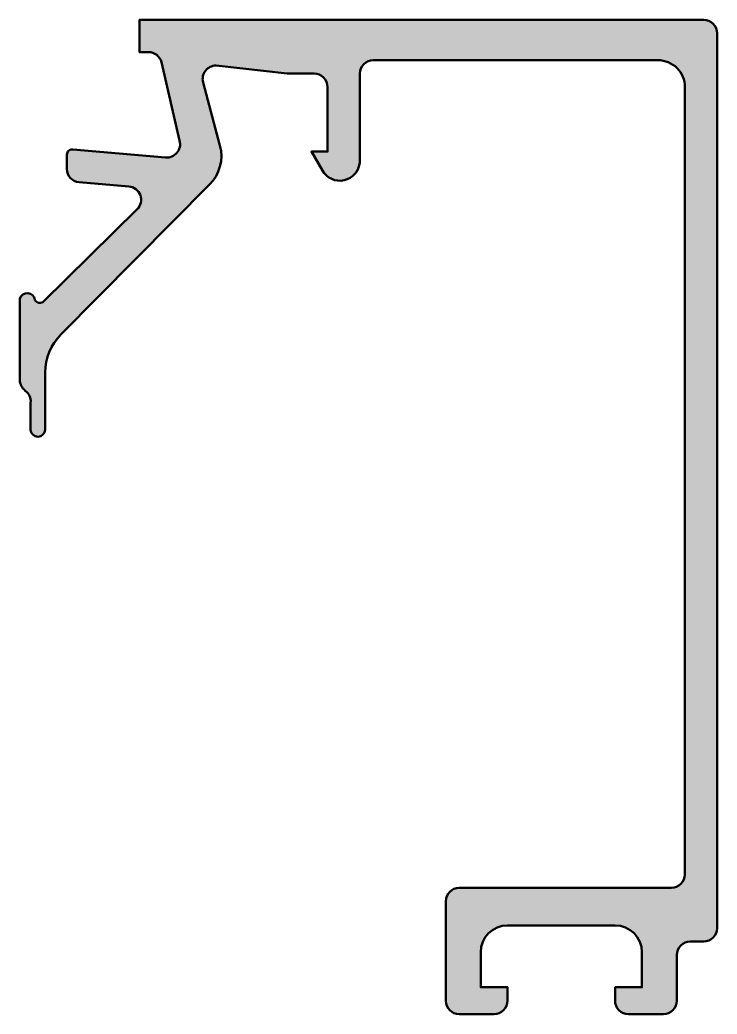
# Model space of a CAD drawing. Extents: x -4 to 22, y -37 to 0.
import ezdxf

# ---------------------------------------------------------------- set-up
doc = ezdxf.new("R2010")
doc.units = 0
doc.layers.add('0S-Alu contour', color=7, linetype='Continuous', lineweight=50)
doc.layers.add('0S-Alu hatch', color=252, linetype='Continuous', lineweight=25)

# ---------------------------------------------------------------- blocks, each defined once
blk = doc.blocks.new('188600__B3C12666_1C09_4A02_85B1_8BEAB179A491_')
at = {"layer": '0S-Alu hatch'}
h = blk.add_hatch(color=256, dxfattribs=at)
edge = h.paths.add_edge_path()
edge.add_line((2.86865234375, -2.329406738281249), (3.498001098632813, -4.678985595703125))
edge.add_ellipse((2.046545649105418, -5.066779044348754), major_axis=(-1.502367025987738, 0), ratio=1, start_angle=135.0604944768675, end_angle=194.95863636598, ccw=False)
edge.add_line((3.110000610351562, -6.12799072265625), (-2.423030853271481, -11.71110916137695))
edge.add_arc((-1.006400665247004, -13.12663506893189), 2.002636932791743, 135.0223400847132, 179.9563854333871)
edge.add_line((-3.009037017822264, -13.12511062622051), (-3.009029388427734, -15.24996948242187))
edge.add_ellipse((-3.279513359069824, -15.24153434577916), major_axis=(-0.2706154650135358, 0), ratio=1, start_angle=1.7862099046665776, end_angle=178.2137900953335, ccw=False)
edge.add_line((-3.549997329711914, -15.24996948242187), (-3.549997329711914, -14.24612426757812))
edge.add_arc((-4.052680887786316, -14.20237552305608), 0.5045837018826456, 355.0260589006468, 413.1349635890002)
edge.add_ellipse((-3.449998855590837, -13.39865742436915), major_axis=(-0.4999999999999839, 0), ratio=1, start_angle=0, end_angle=53.13496358899931, ccw=False)
edge.add_line((-3.94999885559082, -13.39865742436915), (-3.949998855590821, -10.37092971801758))
edge.add_ellipse((-3.675735514404547, -10.46311090666816), major_axis=(-0.2893402009049084, 0), ratio=1, start_angle=189.5391266810386, end_angle=341.42226309457874, ccw=False)
edge.add_arc((-3.208469390869141, -10.3320902506966), 0.1999952638433116, 204.5422569270175, 302.727950778641)
edge.add_line((-3.100341796874998, -10.50033569335937), (0.416378021240234, -7.048858642578125))
edge.add_arc((0.064299287268253, -6.694553735843005), 0.4994911429163637, 314.8194325658599, 445.1672114210394)
edge.add_line((0.1063804626464849, -6.19683837890625), (-1.744003295898437, -6.044994354248047))
edge.add_ellipse((-1.700283569074172, -5.547197124063374), major_axis=(-0.4997134147620225, 0), ratio=1, start_angle=-0.021625470466688057, end_angle=84.9807980324286, ccw=False)
edge.add_line((-2.199996948242188, -5.547008514404372), (-2.199996948242187, -5.018009185791018))
edge.add_ellipse((-2.000097428706191, -5.018171276399618), major_axis=(-0.1998995852524146, 0), ratio=1, start_angle=265.0939840694186, end_angle=359.9535411302769, ccw=False)
edge.add_line((-1.983001708984374, -4.81900405883789), (1.46900177001953, -5.121006011962891))
edge.add_arc((1.511470930152409, -4.622288750513991), 0.5005222636701423, 265.1326183439087, 374.971474671667)
edge.add_line((1.995002746582031, -4.492984771728516), (1.319000244140625, -1.571014404296875))
edge.add_arc((0.8373748736087133, -1.698129857810158), 0.4981177933600537, 14.78493588817723, 90.04335135354437)
edge.add_line((0.8369979858398439, -1.20001220703125), (0.5, -1.20001220703125))
edge.add_line((0.5, -1.20001220703125), (0.5, 0))
edge.add_line((0.5, 0), (21.49999999999999, 1e-16))
edge.add_ellipse((21.50023930414311, -0.4997606958568865), major_axis=(-0.4997607531507776, 0), ratio=1, start_angle=179.9725646364607, end_angle=270.02743536353825, ccw=False)
edge.add_line((22, -0.5000000000000194), (22.00003051757812, -33.79998779296875))
edge.add_ellipse((21.50027535573904, -33.80023263112967), major_axis=(-0.4997552218141799, 0), ratio=1, start_angle=89.9719298703991, end_angle=180.0280701296023, ccw=False)
edge.add_line((21.50003051757813, -34.29998779296876), (21, -34.29998779296875))
edge.add_arc((20.99975896863924, -34.79974676160799), 0.4997590267633675, 89.9723665216679, 180.0276334783323)
edge.add_line((20.5, -34.79998779296876), (20.50003051757812, -36.5))
edge.add_ellipse((20.00027535573902, -36.5002448381609), major_axis=(-0.4997552218141941, 0), ratio=1, start_angle=89.9719298704008, end_angle=180.0280701295893, ccw=False)
edge.add_line((20.00003051757813, -37), (18.70001220703125, -37))
edge.add_ellipse((18.70000188692069, -36.50001032011056), major_axis=(-0.4999896799959453, 0), ratio=1, start_angle=-0.001182622279827683, end_angle=90.00118262196759, ccw=False)
edge.add_line((18.20001220703125, -36.49999999999997), (18.20001220703125, -36))
edge.add_line((18.20001220703125, -36), (19.20001220703125, -36))
edge.add_line((19.20001220703125, -36), (19.20001220703125, -34.69998168945313))
edge.add_arc((18.19996682117773, -34.70002707530664), 1.000045386883398, 0.0026002997815099, 89.99739970016262)
edge.add_line((18.20001220703125, -33.69998168945314), (14.20001220703125, -33.69998168945313))
edge.add_arc((14.20005759288476, -34.70002707530664), 1.000045386883394, 90.00260029983706, 179.9973997002185)
edge.add_line((13.20001220703125, -34.6999816894541), (13.20001220703125, -36))
edge.add_line((13.20001220703125, -36), (14.20001220703125, -36))
edge.add_line((14.20001220703125, -36), (14.20001220703125, -36.5))
edge.add_ellipse((13.70002252714181, -36.50001032011056), major_axis=(-0.4999896799959488, 0), ratio=1, start_angle=89.99881737803207, end_angle=180.0011826222799, ccw=False)
edge.add_line((13.70001220703125, -37), (12.39999389648437, -37))
edge.add_ellipse((12.40003589597031, -36.49995800051407), major_axis=(-0.5000420012497458, 0), ratio=1, start_angle=0.004812382311115471, end_angle=89.9951876176749, ccw=False)
edge.add_line((11.89999389648437, -36.49999999999988), (11.89999389648437, -32.79999923706056))
edge.add_ellipse((12.40003589597033, -32.80004123654651), major_axis=(-0.5000420012497653, 0), ratio=1, start_angle=270.0048123823276, end_angle=359.9951876176889, ccw=False)
edge.add_line((12.39999389648438, -32.29999923706055), (20.30002593994141, -32.29999923706055))
edge.add_arc((20.30031033217548, -31.8003065039359), 0.4996928140533129, 269.9673910147199, 360.0352318379515)
edge.add_line((20.80000305175781, -31.79999923706057), (20.80000305175781, -2.5))
edge.add_arc((19.80051816637698, -2.49948488538083), 0.9994850181207334, 359.9704708981047, 450.0295291019026)
edge.add_line((19.80000305175781, -1.5), (9.199996948242188, -1.499999999999998))
edge.add_arc((9.199759202819711, -1.999762254577523), 0.4997623111272956, 89.97274342318954, 180.0272565767994)
edge.add_line((8.699996948242188, -1.999999999999902), (8.699996948242188, -5.305664062499997))
edge.add_ellipse((7.956878696565702, -5.23823459871081), major_axis=(-0.7461712059317306, 0), ratio=1, start_angle=29.862798928428276, end_angle=174.8152630996149, ccw=False)
edge.add_line((7.309783935546875, -5.609771728515624), (6.900001525878905, -4.899993896484375))
edge.add_line((6.900001525878905, -4.899993896484375), (7.499999999999999, -4.899993896484375))
edge.add_line((7.499999999999999, -4.899993896484375), (7.5, -2.5))
edge.add_arc((7.000239304143114, -2.499760695856885), 0.4997607531507762, 359.9725646364607, 450.0274353635372)
edge.add_line((7, -2), (6, -2))
edge.add_line((6, -2), (3.351615905761719, -1.70001220703125))
edge.add_arc((3.351596119917225, -2.199994440166189), 0.4999822335264322, 89.99773262866589, 195.0008748233846)
at = {"layer": '0S-Alu contour', "color": 7}
for points in [[(0.8369979858398439, -1.20001220703125), (0.5, -1.20001220703125), (0.5, 0), (21.49999999999999, 1e-16)], [(22, -0.5000000000000194), (22.00003051757812, -33.79998779296875)], [(1.995002746582031, -4.492984771728516), (1.319000244140625, -1.571014404296875)], [(7, -2), (6, -2), (3.351615905761719, -1.70001220703125)], [(19.80000305175781, -1.5), (9.199996948242188, -1.499999999999998)], [(8.699996948242188, -1.999999999999902), (8.699996948242188, -5.305664062499997)], [(2.86865234375, -2.329406738281249), (3.498001098632813, -4.678985595703125)], [(7.309783935546875, -5.609771728515624), (6.900001525878905, -4.899993896484375), (7.499999999999999, -4.899993896484375), (7.5, -2.5)], [(20.80000305175781, -31.79999923706057), (20.80000305175781, -2.499999999999999)], [(-2.199996948242188, -5.547008514404372), (-2.199996948242187, -5.018009185791018)], [(-1.983001708984374, -4.81900405883789), (1.46900177001953, -5.121006011962891)], [(3.110000610351562, -6.12799072265625), (-2.423030853271481, -11.71110916137695)], [(0.1063804626464849, -6.19683837890625), (-1.744003295898437, -6.044994354248047)], [(-3.100341796874998, -10.50033569335937), (0.4163780212402341, -7.048858642578125)], [(-3.94999885559082, -13.39865742436915), (-3.949998855590821, -10.37092971801758)], [(-3.009037017822264, -13.12511062622051), (-3.009029388427734, -15.24996948242187)], [(-3.549997329711914, -15.24996948242187), (-3.549997329711914, -14.24612426757812)], [(12.39999389648438, -32.29999923706055), (20.30002593994141, -32.29999923706055)], [(11.89999389648437, -36.49999999999988), (11.89999389648437, -32.79999923706056)], [(18.20001220703125, -33.69998168945314), (14.20001220703125, -33.69998168945313)], [(21.50003051757813, -34.29998779296876), (21, -34.29998779296875)], [(13.20001220703125, -34.6999816894541), (13.20001220703125, -36), (14.20001220703125, -36), (14.20001220703125, -36.5)], [(18.20001220703125, -36.49999999999997), (18.20001220703125, -36), (19.20001220703125, -36), (19.20001220703125, -34.69998168945313)], [(20.5, -34.79998779296876), (20.50003051757812, -36.5)], [(13.70001220703125, -37), (12.39999389648437, -37)], [(20.00003051757813, -37), (18.70001220703125, -37)]]:
    blk.add_lwpolyline(points, dxfattribs=at)
at = {"layer": '0S-Alu contour', "color": 7, "extrusion": (0, 0, -1)}
for centre, radius, start, end in [((-21.50023930414311, -0.4997606958568865), 0.4997607531507776, 89.97256463646175, 180.0274353635393), ((-2.046545649105418, -5.066779044348754), 1.502367025987738, 165.04136363402, 224.9395055231326), ((2.000097428706191, -5.018171276399618), 0.1998995852524146, 0.0464588697231024, 94.90601593058142), ((1.700283569074172, -5.547197124063374), 0.4997134147620225, 275.0192019675715, 0.0216254704666846), ((-7.956878696565702, -5.23823459871081), 0.7461712059317306, 185.1847369003852, 330.1372010715717), ((3.675735514404547, -10.46311090666816), 0.2893402009049084, 18.57773690542127, 170.4608733189614), ((3.449998855590837, -13.39865742436915), 0.4999999999999839, 306.8650364110007, 0), ((3.279513359069824, -15.24153434577916), 0.2706154650135358, 181.7862099046666, 358.2137900953334), ((-12.40003589597033, -32.80004123654651), 0.5000420012497653, 0.0048123823110999, 89.99518761767243), ((-21.50027535573904, -33.80023263112967), 0.49975522181418, 179.9719298703977, 270.0280701296009), ((-12.40003589597031, -36.49995800051407), 0.5000420012497458, 270.0048123823251, 359.9951876176889), ((-13.70002252714181, -36.50001032011056), 0.4999896799959488, 179.9988173777201, 270.001182621968), ((-18.70000188692069, -36.50001032011056), 0.4999896799959453, 269.9988173780324, 0.0011826222798784), ((-20.00027535573902, -36.5002448381609), 0.4997552218141941, 179.9719298704107, 270.0280701295993)]:
    blk.add_arc(centre, radius, start, end, dxfattribs=at)
at = {"layer": '0S-Alu contour', "color": 7}
for centre, radius, start, end in [((0.8373748736087133, -1.698129857810158), 0.4981177933600537, 14.78493588817723, 90.04335135354437), ((3.351596119917225, -2.199994440166189), 0.4999822335264322, 89.99773262866589, 195.0008748233846), ((9.199759202819711, -1.999762254577523), 0.4997623111272956, 89.97274342318954, 180.0272565767994), ((19.80051816637698, -2.49948488538083), 0.9994850181207334, 359.9704708981047, 90.02952910190265), ((7.000239304143114, -2.499760695856885), 0.4997607531507762, 359.9725646364607, 90.02743536353734), ((1.511470930152409, -4.622288750513991), 0.5005222636701423, 265.1326183439087, 14.97147467166701), ((0.064299287268253, -6.694553735843005), 0.4994911429163637, 314.8194325658599, 85.16721142103943), ((-3.208469390869141, -10.3320902506966), 0.1999952638433116, 204.5422569270175, 302.727950778641), ((-1.006400665247004, -13.12663506893189), 2.002636932791743, 135.0223400847132, 179.9563854333871), ((-4.052680887786316, -14.20237552305608), 0.5045837018826456, 355.0260589006468, 53.13496358900019), ((20.30031033217548, -31.8003065039359), 0.4996928140533129, 269.9673910147199, 0.0352318379515388), ((14.20005759288476, -34.70002707530664), 1.000045386883394, 90.00260029983706, 179.9973997002185), ((18.19996682117773, -34.70002707530664), 1.000045386883398, 0.0026002997815099, 89.99739970016262), ((20.99975896863924, -34.79974676160799), 0.4997590267633675, 89.9723665216679, 180.0276334783323)]:
    blk.add_arc(centre, radius, start, end, dxfattribs=at)
blk = doc.blocks.new('188600__E530AF25_0811_4520_8D92_B39A542C3194_')
at = {"layer": '0S-Alu contour', "color": 7}
blk.add_blockref('188600__B3C12666_1C09_4A02_85B1_8BEAB179A491_', (0, 0), dxfattribs=at)

msp = doc.modelspace()

# ---------------------------------------------------------------- block references
at = {"layer": '0S-Alu contour', "color": 7}
msp.add_blockref('188600__E530AF25_0811_4520_8D92_B39A542C3194_', (0, 0), dxfattribs=at)

doc.saveas('drawing.dxf')
